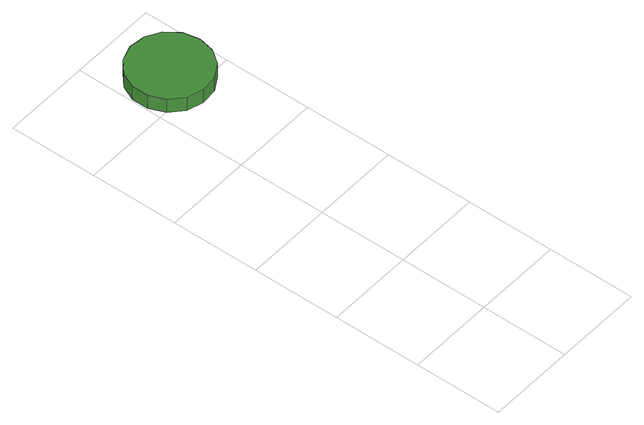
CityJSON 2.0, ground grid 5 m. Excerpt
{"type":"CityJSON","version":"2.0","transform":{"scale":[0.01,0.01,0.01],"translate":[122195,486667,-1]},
"CityObjects":{
"tree1":{"type":"SolitaryVegetationObject","attributes":{"function":"something"}},
"tree2":{"type":"SolitaryVegetationObject","attributes":{"function":"something"},"geometry":[{"type":"MultiSurface","lod":"1","boundaries":[[[0,1,2,3,4,5,6,7,8,9,10,11,12,13,14]],[[15,16,17,18,19,20,21,22,23,24,25,26,27,28,29]],[[0,29,28,1]],[[1,28,27,2]],[[2,27,26,3]],[[3,26,25,4]],[[4,25,24,5]],[[5,24,23,6]],[[6,23,22,7]],[[7,22,21,8]],[[8,21,20,9]],[[9,20,19,10]],[[10,19,18,11]],[[11,18,17,12]],[[12,17,16,13]],[[13,16,15,14]],[[14,15,29,0]]]}]}
},
"vertices":[
[460,2132,191],[441,2225,191],[385,2302,191],[303,2349,191],[209,2359,191],[119,2330,191],[48,2266,191],[10,2180,191],[10,2085,191],[48,1999,191],[119,1935,191],[209,1906,191],[303,1916,191],[385,1963,191],[441,2040,191],[441,2040,102],[385,1963,102],[303,1916,102],[209,1906,102],[119,1935,102],[48,1999,102],[10,2085,102],[10,2180,102],[48,2266,102],[119,2330,102],[209,2359,102],[303,2349,102],[385,2302,102],[441,2225,102],[460,2132,102]
]}
